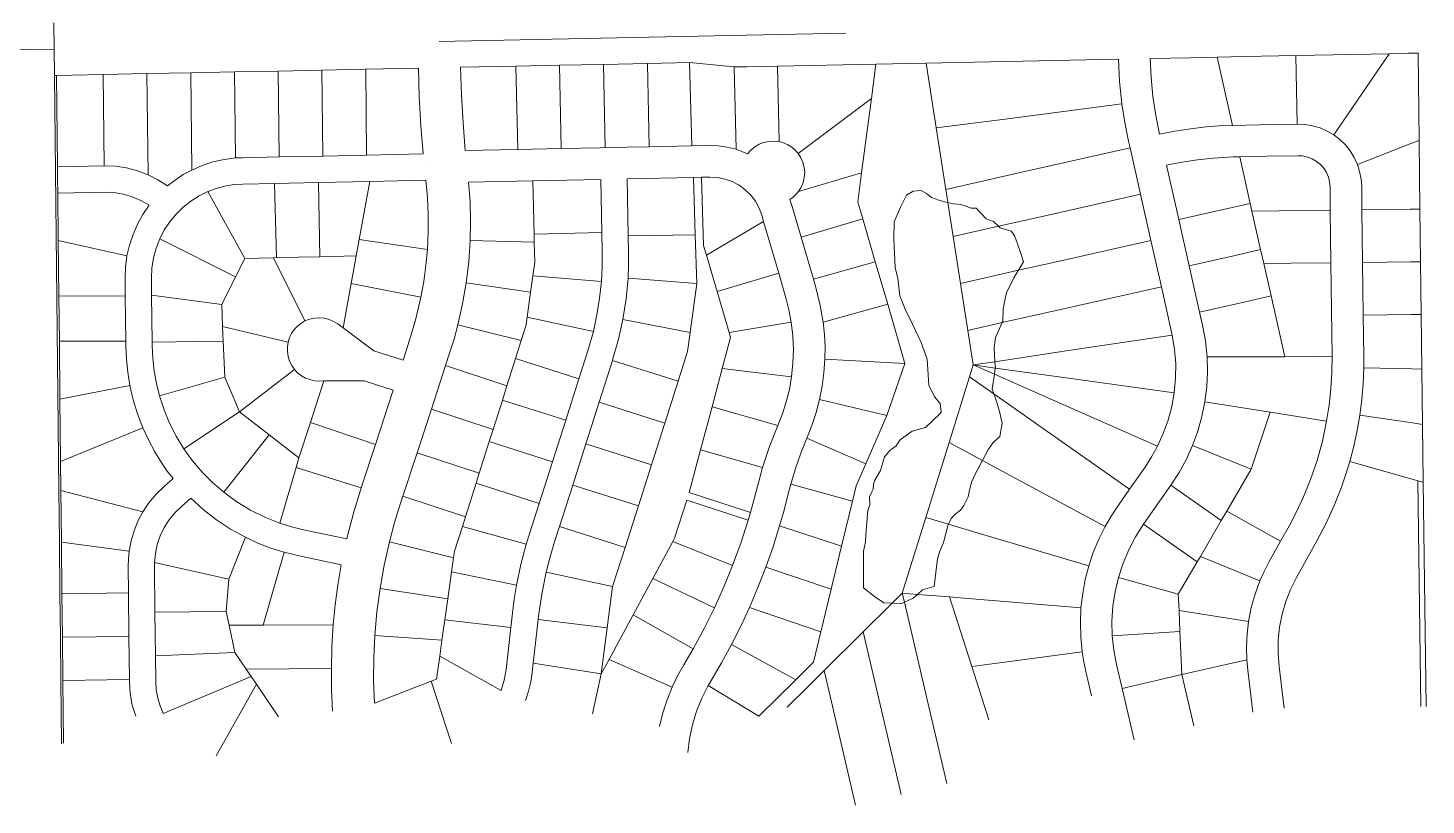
# Model space of a CAD drawing. Header units: feet. Extents: x 865220 to 2841409, y -2240498 to 948907.
# Drawn here: x 2836131 to 2838783, y 937975 to 939449 of the extents above; entities that cross this region are included whole.
import ezdxf

# ---------------------------------------------------------------- set-up
doc = ezdxf.new("R2010")
doc.units = ezdxf.units.FT
doc.header["$LTSCALE"] = 0.015
doc.header["$MEASUREMENT"] = 0
doc.layers.add('Dakota County Parcels', color=7, linetype='Continuous')

msp = doc.modelspace()

# ---------------------------------------------------------------- linework, layer by layer
at = {"layer": 'Dakota County Parcels', "lineweight": 5}
for p, q in [((2837493.7, 939435.6), (2837682.2, 939439.5)), ((2836180.6, 939408.9), (2835172.7, 939396.2)), ((2836181.1, 939358.9), (2836180.6, 939408.9)), ((2838386.6, 939393.8), (2838415.8, 939264.4)), ((2838535.6, 939396.8), (2838712.6, 939400.4)), ((2838538.3, 939266.9), (2838535.6, 939396.8)), ((2838608, 939246.2), (2838712.6, 939400.4)), ((2838769.6, 939235.7), (2838767.6, 939401.5)), ((2836522.6, 939365.9), (2836439.7, 939364.2)), ((2836605.6, 939367.5), (2836522.6, 939365.9)), ((2836522.6, 939365.9), (2836524.4, 939202.5)), ((2836688.6, 939369.2), (2836605.6, 939367.5)), ((2836605.6, 939367.5), (2836607.3, 939204.5)), ((2836771.6, 939370.9), (2836688.6, 939369.2)), ((2836688.6, 939369.2), (2836690.3, 939206.2)), ((2836871.4, 939373), (2836771.6, 939370.9)), ((2836771.6, 939370.9), (2836773.3, 939207.9)), ((2837056.4, 939376.7), (2836951.4, 939374.6)), ((2837139.3, 939378.4), (2837056.4, 939376.7)), ((2837056.4, 939376.7), (2837060.4, 939218.8)), ((2837222.9, 939380.1), (2837139.3, 939378.4)), ((2837139.3, 939378.4), (2837142.6, 939220.5)), ((2837306.1, 939381.8), (2837222.9, 939380.1)), ((2837225.6, 939222.1), (2837222.9, 939380.1)), ((2837385.8, 939383.4), (2837306.1, 939381.8)), ((2837309.2, 939223.8), (2837306.1, 939381.8)), ((2837385.8, 939383.4), (2837470.4, 939375.2)), ((2837385.8, 939383.4), (2837389.9, 939225.5)), ((2837494.2, 939375.6), (2837470.4, 939375.2)), ((2837470.4, 939375.2), (2837474, 939219)), ((2837494.2, 939375.6), (2837552.7, 939376.8)), ((2837552.7, 939376.8), (2837739.1, 939380.6)), ((2837552.7, 939376.8), (2837555.7, 939233.5)), ((2837739.1, 939380.6), (2837730.7, 939315.3)), ((2837739.1, 939380.6), (2837834.7, 939382.5)), ((2837834.7, 939382.5), (2837853.9, 939259.4)), ((2836181.1, 939358.9), (2836185.1, 939359)), ((2836189.4, 938573.1), (2836181.1, 939358.9)), ((2836273.7, 939360.8), (2836185.1, 939359)), ((2836185.1, 939359), (2836186.9, 939186)), ((2836356.7, 939362.5), (2836273.7, 939360.8)), ((2836273.7, 939360.8), (2836275.5, 939187.8)), ((2836439.7, 939364.2), (2836356.7, 939362.5)), ((2836356.7, 939362.5), (2836358.7, 939170.8)), ((2836439.7, 939364.2), (2836441.6, 939179.7)), ((2837730.7, 939315.3), (2837592.1, 939210.8)), ((2837730.7, 939315.3), (2837712.3, 939174.2)), ((2837853.9, 939259.4), (2837872, 939142.8)), ((2838218.6, 939234.2), (2838221.4, 939221.7)), ((2838771.2, 939105.7), (2838769.6, 939235.7)), ((2836607.3, 939204.5), (2836690.3, 939206.2)), ((2836690.3, 939206.2), (2836773.3, 939207.9)), ((2836773.3, 939207.9), (2836880.7, 939210.1)), ((2836880.7, 939210.1), (2836880.7, 939210.1)), ((2837060.4, 939218.8), (2836960.5, 939216.7)), ((2837142.6, 939220.5), (2837060.4, 939218.8)), ((2837216.1, 939222), (2837142.6, 939220.5)), ((2837225.6, 939222.1), (2837216.1, 939222)), ((2837309.2, 939223.8), (2837225.6, 939222.1)), ((2837389.9, 939225.5), (2837309.2, 939223.8)), ((2837423, 939226.2), (2837389.9, 939225.5)), ((2838221.4, 939221.7), (2838241.2, 939133.9)), ((2836274.9, 939187.8), (2836186.9, 939186)), ((2836186.9, 939186), (2836187.2, 939161)), ((2836275.5, 939187.8), (2836274.9, 939187.8)), ((2836524.4, 939202.5), (2836537.5, 939203.1)), ((2836537.5, 939203.1), (2836607.3, 939204.5)), ((2836883.3, 939185.2), (2836883.3, 939185.2)), ((2838290.3, 939188.9), (2838313.6, 939085.8)), ((2838417, 939204.4), (2838429.3, 939204.6)), ((2838429.3, 939204.6), (2838449.2, 939116.4)), ((2836187.2, 939161), (2836187.5, 939136)), ((2836538.5, 939153.1), (2836598.7, 939154.4)), ((2836598.7, 939154.4), (2836681.8, 939156.1)), ((2836598.7, 939154.4), (2836602.6, 939013.5)), ((2836602.6, 939013.5), (2836598.7, 939154.4)), ((2836681.8, 939156.1), (2836779.1, 939158)), ((2836684.3, 939015.2), (2836681.8, 939156.1)), ((2836681.8, 939156.1), (2836684.3, 939015.2)), ((2836759.2, 939047.9), (2836779.1, 939158)), ((2836779.1, 939158), (2836885.9, 939160.2)), ((2836885.9, 939160.2), (2836885.9, 939160.2)), ((2836966.7, 939156.9), (2837088.7, 939159.4)), ((2837088.7, 939159.4), (2837217.3, 939162)), ((2837091, 939057.7), (2837088.7, 939159.4)), ((2837219.4, 939061), (2837217.3, 939162)), ((2837393.3, 939165.6), (2837267.3, 939163)), ((2837269.5, 939054.6), (2837267.3, 939163)), ((2837408.2, 939165.9), (2837393.3, 939165.6)), ((2837396.8, 939057), (2837393.3, 939165.6)), ((2837424.2, 939166.2), (2837408.2, 939165.9)), ((2837408.2, 939165.9), (2837412.5, 939036.7)), ((2837712.3, 939174.2), (2837592.6, 939139.2)), ((2837712.3, 939174.2), (2837705.1, 939118.7)), ((2836275.9, 939137.8), (2836187.5, 939136)), ((2836187.5, 939136), (2836188.4, 939046)), ((2836542.5, 939012.1), (2836472.1, 939138.7)), ((2837797.3, 939131.8), (2837786, 939109)), ((2837810, 939139.3), (2837797.3, 939131.8)), ((2837825.1, 939140.6), (2837810, 939139.3)), ((2837835.4, 939134.9), (2837825.1, 939140.6)), ((2837844.9, 939127.3), (2837835.4, 939134.9)), ((2837858.9, 939122.8), (2837844.9, 939127.3)), ((2838241.2, 939133.9), (2838261, 939046.1)), ((2838601.2, 939103.6), (2838600.7, 939147.6)), ((2838661.2, 939104.4), (2838660.7, 939148.4)), ((2837580.4, 939110.6), (2837576, 939123.8)), ((2837597.3, 939052.6), (2837580.4, 939110.6)), ((2837705.1, 939118.7), (2837714.4, 939086.9)), ((2837786, 939109), (2837773.8, 939081.1)), ((2837874.2, 939118.2), (2837858.9, 939122.8)), ((2837900.5, 939114), (2837886.4, 939115.4)), ((2837908.6, 939111.5), (2837900.5, 939114)), ((2837919.7, 939107.4), (2837908.6, 939111.5)), ((2837929.4, 939107.1), (2837919.7, 939107.4)), ((2837948.2, 939087.1), (2837929.4, 939107.1)), ((2838449.2, 939116.4), (2838452.5, 939101.8)), ((2838452.5, 939101.8), (2838469, 939028.6)), ((2838602.5, 939003.7), (2838601.2, 939103.6)), ((2838662.5, 939004.4), (2838661.2, 939104.4)), ((2838772.4, 939005.7), (2838771.2, 939105.7)), ((2837526.3, 939082), (2837418, 939017.9)), ((2837526.3, 939082), (2837522.8, 939093.8)), ((2837555, 938983.7), (2837526.3, 939082)), ((2837597.3, 939052.6), (2837714.4, 939086.9)), ((2837714.4, 939086.9), (2837738.2, 939005.3)), ((2837773.8, 939081.1), (2837773.1, 939048.5)), ((2837962.5, 939081.9), (2837948.2, 939087.1)), ((2838313.6, 939085.8), (2838333.4, 938998)), ((2836524.9, 938977.1), (2836381, 939049.4)), ((2836753.6, 939016.8), (2836759.2, 939047.9)), ((2836759.2, 939047.9), (2836888.6, 939029.2)), ((2837091, 939057.7), (2837219.4, 939061)), ((2837091.3, 939043), (2837091, 939057.7)), ((2837219.4, 939061), (2837220.1, 939024)), ((2837269.5, 939054.6), (2837396.8, 939057)), ((2837270.1, 939025), (2837269.5, 939054.6)), ((2837399.9, 938964.6), (2837396.8, 939057)), ((2837620.7, 938972.7), (2837597.3, 939052.6)), ((2837773.1, 939048.5), (2837775, 939008.6)), ((2837885.9, 939053.7), (2837899.7, 938964.6)), ((2837995.7, 939063.4), (2837974.9, 939070)), ((2838002.5, 939055.5), (2837995.7, 939063.4)), ((2838008.5, 939038), (2838002.5, 939055.5)), ((2836188.4, 939046), (2836189.5, 938940.1)), ((2836188.4, 939046), (2836318.8, 939016.8)), ((2837091.3, 939043), (2836969.7, 939045.9)), ((2837092.2, 939004.6), (2837091.3, 939043)), ((2837412.5, 939036.7), (2837418, 939017.9)), ((2838012.7, 939025.1), (2838008.5, 939038)), ((2838019, 939005.7), (2838012.7, 939025.1)), ((2838261, 939046.1), (2838280.8, 938958.4)), ((2838469, 939028.6), (2838475, 939002.1)), ((2836524.9, 938977.1), (2836542.5, 939012.1)), ((2836542.5, 939012.1), (2836596.8, 939013.3)), ((2836596.8, 939013.3), (2836602.6, 939013.5)), ((2836596.8, 939013.3), (2836656.4, 938893.3)), ((2836684.3, 939015.2), (2836602.6, 939013.5)), ((2836602.6, 939013.5), (2836684.3, 939015.2)), ((2836753.6, 939016.8), (2836684.3, 939015.2)), ((2836684.3, 939015.2), (2836753.6, 939016.8)), ((2836744.1, 938964.3), (2836753.6, 939016.8)), ((2837088.7, 938979.2), (2837092.2, 939004.6)), ((2837418, 939017.9), (2837438.1, 938949.1)), ((2837620.7, 938972.7), (2837738.2, 939005.3)), ((2837738.2, 939005.3), (2837761.7, 938924.9)), ((2837775, 939008.6), (2837775.9, 938994.3)), ((2837775.9, 938994.3), (2837780.8, 938974.3)), ((2838333.4, 938998), (2838353.2, 938910.2)), ((2838475, 939002.1), (2838488.8, 938940.9)), ((2838604.6, 938826.7), (2838602.5, 939003.7)), ((2838663.7, 938904.4), (2838662.5, 939004.4)), ((2838773.7, 938905.8), (2838772.4, 939005.7)), ((2836315.5, 938941.2), (2836315.2, 938973.8)), ((2836365.5, 938942.4), (2836365.2, 938974.4)), ((2836498.4, 938924.3), (2836524.9, 938977.1)), ((2837084.4, 938947.9), (2837088.7, 938979.2)), ((2837218.6, 938968.2), (2837088.7, 938979.2)), ((2837399.9, 938964.6), (2837269.1, 938974.4)), ((2837555, 938983.7), (2837438.1, 938949.1)), ((2837568.5, 938937.2), (2837555, 938983.7)), ((2837626.1, 938954), (2837620.7, 938972.7)), ((2837780.8, 938974.3), (2837784.8, 938941)), ((2837996.1, 938964.1), (2838000.2, 938974.1)), ((2838000.2, 938974.1), (2838009.4, 938988.8)), ((2836189.5, 938940.1), (2836315.5, 938941.2)), ((2836316.5, 938854.8), (2836315.5, 938941.2)), ((2836366.5, 938853.4), (2836365.5, 938942.4)), ((2836498.4, 938924.3), (2836365.5, 938942.4)), ((2836728.9, 938880), (2836744.1, 938964.3)), ((2836744.1, 938964.3), (2836876.3, 938938.2)), ((2837084.4, 938947.9), (2836962.2, 938965.6)), ((2837078.1, 938900.8), (2837084.4, 938947.9)), ((2837387, 938871.5), (2837399.9, 938964.6)), ((2837438.1, 938949.1), (2837460.9, 938871.3)), ((2837784.8, 938941), (2837794.7, 938915.8)), ((2837899.7, 938964.6), (2837913.6, 938875.4)), ((2837984, 938932.4), (2837987.1, 938947.1)), ((2837987.1, 938947.1), (2837996.1, 938964.1)), ((2838280.8, 938958.4), (2838300.3, 938872.4)), ((2838488.8, 938940.9), (2838514.9, 938825.6)), ((2836189.5, 938940.1), (2836190.5, 938854.7)), ((2836500.2, 938882.9), (2836498.4, 938924.3)), ((2837639.3, 938891.3), (2837761.7, 938924.9)), ((2837761.7, 938924.9), (2837794.4, 938812.9)), ((2837794.7, 938915.8), (2837808.5, 938887.2)), ((2837979.8, 938892.1), (2837980.5, 938916.2)), ((2837980.5, 938916.2), (2837984, 938932.4)), ((2836728.9, 938880), (2836718.5, 938887.7)), ((2837076.1, 938886.1), (2837078.1, 938900.8)), ((2837203.4, 938873.6), (2837078.1, 938900.8)), ((2837259.4, 938896), (2837387, 938871.5)), ((2837460.9, 938871.3), (2837578.8, 938890.8)), ((2838353.2, 938910.2), (2838358.8, 938885.6)), ((2838664.6, 938827.4), (2838663.7, 938904.4)), ((2838774.9, 938802.2), (2838773.7, 938905.8)), ((2836500.2, 938882.9), (2836624.5, 938853.4)), ((2836501.5, 938854.9), (2836500.2, 938882.9)), ((2836787.2, 938836.9), (2836728.9, 938880)), ((2837066.5, 938856.1), (2836946.5, 938886.2)), ((2837066.5, 938856.1), (2837076.1, 938886.1)), ((2837193, 938836.9), (2837203.4, 938873.6)), ((2837382, 938835.3), (2837387, 938871.5)), ((2837463.7, 938861.7), (2837447.9, 938802.9)), ((2837460.9, 938871.3), (2837463.7, 938861.7)), ((2837808.5, 938887.2), (2837824.9, 938852.5)), ((2837913.6, 938875.4), (2837923.8, 938809.9)), ((2837963.5, 938842.5), (2837966, 938862.2)), ((2838301.5, 938866.7), (2838300.3, 938872.4)), ((2836190.5, 938854.7), (2836316.5, 938854.8)), ((2836190.5, 938854.7), (2836191.6, 938745.1)), ((2836316.5, 938846.2), (2836316.5, 938854.8)), ((2836501.5, 938854.9), (2836366.5, 938853.4)), ((2836366.5, 938846.7), (2836366.5, 938853.4)), ((2836504.5, 938787), (2836501.5, 938854.9)), ((2836842.4, 938818.9), (2836787.2, 938836.9)), ((2836842.4, 938818.9), (2836854.8, 938856.9)), ((2837055.8, 938822.2), (2837066.5, 938856.1)), ((2837176, 938783.8), (2837193, 938836.9)), ((2837364, 938779), (2837382, 938835.3)), ((2837824.9, 938852.5), (2837836.7, 938821.1)), ((2836896.1, 938726), (2836923.2, 938808.6)), ((2836923.2, 938808.6), (2836930.8, 938832)), ((2836923.2, 938808.6), (2837039.5, 938770.5)), ((2837039.5, 938770.5), (2837055.8, 938822.2)), ((2837176, 938783.8), (2837055.8, 938822.2)), ((2837214.3, 938739.2), (2837239.5, 938818.3)), ((2837239.5, 938818.3), (2837240.6, 938821.7)), ((2837239.5, 938818.3), (2837364, 938779)), ((2837794.4, 938812.9), (2837642.5, 938820.7)), ((2837760, 938713.9), (2837794.4, 938812.9)), ((2837836.7, 938821.1), (2837839.8, 938771.5)), ((2837916.8, 938787.2), (2837923.8, 938809.9)), ((2838664.5, 938804.4), (2838664.6, 938827.4)), ((2836504.5, 938787), (2836380.5, 938751.1)), ((2836532.2, 938720.7), (2836504.5, 938787)), ((2836532.2, 938720.7), (2836636.4, 938801.4)), ((2837150.9, 938705.1), (2837176, 938783.8)), ((2837428.5, 938730.5), (2837447.9, 938802.9)), ((2837447.9, 938802.9), (2837579.4, 938787.3)), ((2837878.2, 938663), (2837916.8, 938787.2)), ((2838776.2, 938697), (2838774.9, 938802.2)), ((2836191.6, 938745.1), (2836324.3, 938771)), ((2836666.7, 938700.9), (2836692.2, 938779.5)), ((2836692.2, 938779.5), (2836683.2, 938779.4)), ((2836768.6, 938779.9), (2836692.2, 938779.5)), ((2836823.7, 938761.9), (2836768.6, 938779.9)), ((2836790, 938659.2), (2836823.7, 938761.9)), ((2837030.8, 938743.2), (2837039.5, 938770.5)), ((2837338.7, 938699.6), (2837364, 938779)), ((2837839.8, 938771.5), (2837850.6, 938749.5)), ((2836191.6, 938745.1), (2836192.9, 938626.7)), ((2837013.2, 938687.6), (2837030.8, 938743.2)), ((2837150.9, 938705.1), (2837030.8, 938743.2)), ((2837189.1, 938660.1), (2837214.3, 938739.2)), ((2837214.3, 938739.2), (2837338.7, 938699.6)), ((2837406.6, 938648.9), (2837428.5, 938730.5)), ((2837553.3, 938694.8), (2837428.5, 938730.5)), ((2837760, 938713.9), (2837632.5, 938744.6)), ((2837850.6, 938749.5), (2837861.1, 938736.5)), ((2837861.1, 938736.5), (2837863.1, 938720.7)), ((2837973.8, 938721.9), (2837966.5, 938744.8)), ((2838363.2, 938739.8), (2838487.4, 938720.2)), ((2836532.2, 938720.7), (2836426.7, 938651)), ((2836588.4, 938677.2), (2836532.2, 938720.7)), ((2836869, 938643.3), (2836896.1, 938726)), ((2836896.1, 938726), (2837013.2, 938687.6)), ((2837125.8, 938626.2), (2837150.9, 938705.1)), ((2837720.1, 938622.2), (2837760, 938713.9)), ((2837860.9, 938717.5), (2837833.1, 938691.2)), ((2837863.1, 938720.7), (2837860.9, 938717.5)), ((2837978.9, 938699.2), (2837973.8, 938721.9)), ((2838451.1, 938612), (2838487.4, 938720.2)), ((2836192.9, 938626.7), (2836348.8, 938690.9)), ((2836588.4, 938677.2), (2836502.3, 938568.3)), ((2836644.8, 938633.5), (2836588.4, 938677.2)), ((2836644.8, 938633.5), (2836666.7, 938700.9)), ((2836666.7, 938700.9), (2836790, 938659.2)), ((2837005.9, 938664.4), (2837013.2, 938687.6)), ((2837313.5, 938620.5), (2837338.7, 938699.6)), ((2837808, 938684.3), (2837785.2, 938668.1)), ((2837833.1, 938691.2), (2837808, 938684.3)), ((2837974.3, 938674.4), (2837978.9, 938699.2)), ((2838777.6, 938587.4), (2838776.2, 938697)), ((2836763, 938576.7), (2836790, 938659.2)), ((2836987, 938604.6), (2837005.9, 938664.4)), ((2837125.8, 938626.2), (2837005.9, 938664.4)), ((2837164.2, 938582.1), (2837189.1, 938660.1)), ((2837189.1, 938660.1), (2837313.5, 938620.5)), ((2837406.6, 938648.9), (2837384.8, 938568)), ((2837406.6, 938648.9), (2837524.3, 938615.3)), ((2837608.3, 938670.8), (2837720.1, 938622.2)), ((2837777.5, 938656.6), (2837765.6, 938647.6)), ((2837785.2, 938668.1), (2837777.5, 938656.6)), ((2837833.9, 938520.4), (2837878.2, 938663)), ((2837942.5, 938631.3), (2837953.1, 938650.1)), ((2837953.1, 938650.1), (2837961.7, 938662.6)), ((2837961.7, 938662.6), (2837974.3, 938674.4)), ((2838340, 938657.2), (2838451.1, 938612)), ((2836193.4, 938572), (2836192.9, 938626.7)), ((2836639.5, 938615.3), (2836644.8, 938633.5)), ((2836841.9, 938560.7), (2836869, 938643.3)), ((2836869, 938643.3), (2836987, 938604.6)), ((2837100.6, 938547.2), (2837125.8, 938626.2)), ((2837755.9, 938635.5), (2837747.9, 938609.4)), ((2837765.6, 938647.6), (2837755.9, 938635.5)), ((2836608.5, 938509.6), (2836639.5, 938615.3)), ((2836639.5, 938615.3), (2836763, 938576.7)), ((2836980.9, 938585.4), (2836987, 938604.6)), ((2837288.7, 938542.6), (2837313.5, 938620.5)), ((2837514.6, 938579.3), (2837524.3, 938615.3)), ((2837702.1, 938580.7), (2837720.1, 938622.2)), ((2837747.9, 938609.4), (2837737.4, 938591.6)), ((2837920.8, 938587.7), (2837928.2, 938604)), ((2838220.5, 938574.4), (2838249.8, 938616.3)), ((2838404.7, 938532.4), (2838451.1, 938612)), ((2836190.5, 938474.3), (2836189.4, 938573.1)), ((2836348.8, 938531), (2836193.4, 938572)), ((2836193.4, 938572), (2836194.5, 938473.8)), ((2836406.2, 938594.2), (2836389, 938579.2)), ((2836761.5, 938572.3), (2836763, 938576.7)), ((2836960.7, 938521.7), (2836980.9, 938585.4)), ((2837100.6, 938547.2), (2836980.9, 938585.4)), ((2837139, 938503.2), (2837164.2, 938582.1)), ((2837164.2, 938582.1), (2837288.7, 938542.6)), ((2837501.5, 938530), (2837514.6, 938579.3)), ((2837572.9, 938565.2), (2837577.7, 938583.8)), ((2837577.7, 938583.8), (2837695, 938551.5)), ((2837695, 938551.5), (2837702.1, 938580.7)), ((2837733.9, 938574.2), (2837730.1, 938566.8)), ((2837734.8, 938583.8), (2837733.9, 938574.2)), ((2837737.4, 938591.6), (2837734.8, 938583.8)), ((2837916, 938569), (2837920.8, 938587.7)), ((2838197.9, 938542.1), (2838220.5, 938574.4)), ((2838247, 938507.7), (2838299, 938581.9)), ((2838299, 938581.9), (2838394.5, 938515)), ((2838772.8, 938161.8), (2838767.5, 938590.3)), ((2838777.6, 938587.4), (2838767.5, 938590.3)), ((2838782.8, 938161.9), (2838777.6, 938587.4)), ((2836421.9, 938541.5), (2836439.7, 938557.1)), ((2836837.5, 938547.4), (2836841.9, 938560.7)), ((2836841.9, 938560.7), (2836960.7, 938521.7)), ((2837082.2, 938489.6), (2837100.6, 938547.2)), ((2837357.3, 938481.2), (2837380.7, 938553.6)), ((2837380.7, 938553.6), (2837497.2, 938515.6)), ((2837384.8, 938568), (2837501.5, 938530)), ((2837674.3, 938465.9), (2837695, 938551.5)), ((2837727.6, 938545.4), (2837724.1, 938533.7)), ((2837730.1, 938566.8), (2837727.2, 938559.9)), ((2837727.2, 938559.9), (2837727.6, 938545.4)), ((2837900, 938534.7), (2837906.3, 938543.4)), ((2837906.3, 938543.4), (2837914, 938559.5)), ((2837914, 938559.5), (2837916, 938569)), ((2836955, 938503.6), (2836960.7, 938521.7)), ((2837263.5, 938463.7), (2837288.7, 938542.6)), ((2837497.2, 938515.6), (2837501.5, 938530)), ((2837724.1, 938533.7), (2837720.9, 938496.2)), ((2837789.3, 938377.1), (2837833.9, 938520.4)), ((2837881.9, 938518.6), (2837888.8, 938526.4)), ((2837888.8, 938526.4), (2837900, 938534.7)), ((2838394.5, 938515), (2838404.7, 938532.4)), ((2838404.7, 938532.4), (2838506.8, 938475.6)), ((2836735.6, 938479.8), (2836653.3, 938497.1)), ((2836735.6, 938479.8), (2836738.9, 938493.6)), ((2836940.1, 938456.6), (2836955, 938503.6)), ((2837076.2, 938469.8), (2836955, 938503.6)), ((2837129.9, 938474.5), (2837139, 938503.2)), ((2837139, 938503.2), (2837263.5, 938463.7)), ((2837556.5, 938504.5), (2837674.3, 938465.9)), ((2837720.9, 938496.2), (2837719.7, 938474.5)), ((2837871.3, 938487.5), (2837876.5, 938507)), ((2838247, 938507.7), (2838348.7, 938436.5)), ((2838354.7, 938446.8), (2838394.5, 938515)), ((2838506.8, 938475.6), (2838523.5, 938505.6)), ((2836191.5, 938375.8), (2836190.5, 938474.3)), ((2836322.8, 938456.7), (2836194.5, 938473.8)), ((2836194.5, 938473.8), (2836195.5, 938375.9)), ((2836511.8, 938403.6), (2836543.3, 938483.1)), ((2836938.3, 938444.2), (2836816.5, 938474.3)), ((2837076.2, 938469.8), (2837082.2, 938489.6)), ((2837240, 938389.9), (2837263.5, 938463.7)), ((2837316.2, 938405.1), (2837353.9, 938475)), ((2837353.9, 938475), (2837357.3, 938481.2)), ((2837353.9, 938475), (2837467.5, 938429.2)), ((2837654.6, 938384.3), (2837674.3, 938465.9)), ((2837719.7, 938474.5), (2837716, 938456.5)), ((2837860.3, 938456.9), (2837867.6, 938472.9)), ((2837867.6, 938472.9), (2837871.3, 938487.5)), ((2838484.6, 938435.7), (2838506.8, 938475.6)), ((2836616.8, 938454.6), (2836577.3, 938316.3)), ((2836616.8, 938454.6), (2836643, 938448.2)), ((2836643, 938448.2), (2836725.3, 938430.9)), ((2836934.6, 938417.6), (2836938.3, 938444.2)), ((2836938.3, 938444.2), (2836940.1, 938456.6)), ((2837716, 938456.5), (2837715.8, 938387.1)), ((2837853, 938416.3), (2837855.9, 938442.1)), ((2837855.9, 938442.1), (2837860.3, 938456.9)), ((2838348.7, 938436.5), (2838354.7, 938446.8)), ((2838354.7, 938446.8), (2838467.6, 938400.3)), ((2836321, 938427.6), (2836321.5, 938377.3)), ((2836371, 938428.1), (2836371.1, 938435.1)), ((2836371, 938428.1), (2836371.9, 938340.9)), ((2836511.8, 938403.6), (2836371.1, 938435.1)), ((2836927.3, 938366), (2836934.6, 938417.6)), ((2837057.8, 938391.9), (2836934.6, 938417.6)), ((2837240, 938389.9), (2837114.1, 938417)), ((2837530.5, 938426.2), (2837654.6, 938384.3)), ((2837849.9, 938389.9), (2837853, 938416.3)), ((2838312.9, 938375.1), (2838348.7, 938436.5)), ((2836507, 938342.2), (2836511.8, 938403.6)), ((2836927.3, 938366), (2836798.8, 938386.1)), ((2837229.7, 938311.2), (2837240, 938389.9)), ((2837278.8, 938335.9), (2837316.2, 938405.1)), ((2837316.2, 938405.1), (2837433, 938349)), ((2837635.1, 938303.9), (2837654.6, 938384.3)), ((2837715.8, 938387.1), (2837736.4, 938370.5)), ((2837827.7, 938383.5), (2837849.9, 938389.9)), ((2838199.3, 938407), (2838312.9, 938375.1)), ((2836192.4, 938293.6), (2836191.5, 938375.8)), ((2836321.5, 938377.3), (2836195.5, 938375.9)), ((2836195.5, 938375.9), (2836196.4, 938293.6)), ((2836321.5, 938377.3), (2836322.4, 938294.9)), ((2836921.7, 938326.3), (2836927.3, 938366)), ((2837736.4, 938370.5), (2837754.2, 938358.9)), ((2837879, 938369.7), (2837921.2, 938237.6)), ((2838312.9, 938375.1), (2838314.3, 938343.9)), ((2836507, 938342.2), (2836371.9, 938340.9)), ((2836371.9, 938340.9), (2836372.8, 938257.9)), ((2836512.5, 938316.1), (2836507, 938342.2)), ((2837046.9, 938312.1), (2837050, 938338.9)), ((2837098.9, 938326.7), (2837099.6, 938333.3)), ((2837233.2, 938251.3), (2837278.8, 938335.9)), ((2837278.8, 938335.9), (2837392.6, 938271.4)), ((2837499.4, 938349.7), (2837635.1, 938303.9)), ((2838314.3, 938343.9), (2838446.1, 938323.4)), ((2838314.3, 938343.9), (2838316, 938304.4)), ((2836512.5, 938316.1), (2836577.3, 938316.3)), ((2836523.4, 938264.3), (2836512.5, 938316.1)), ((2836577.3, 938316.3), (2836710, 938316.7)), ((2836916.2, 938288.1), (2836921.7, 938326.3)), ((2837046.9, 938312.1), (2836921.7, 938326.3)), ((2837037.9, 938232.4), (2837046.9, 938312.1)), ((2837089.5, 938244), (2837098.9, 938326.7)), ((2837229.7, 938311.2), (2837098.9, 938326.7)), ((2837218.2, 938223.7), (2837229.7, 938311.2)), ((2838187.7, 938296.2), (2838316, 938304.4)), ((2838316, 938304.4), (2838319.5, 938222.5)), ((2836193.3, 938211.6), (2836192.4, 938293.6)), ((2836322.4, 938294.9), (2836196.4, 938293.6)), ((2836196.4, 938293.6), (2836197.3, 938211.6)), ((2836322.4, 938294.9), (2836323.3, 938212.9)), ((2836916.2, 938288.1), (2836788.8, 938296.7)), ((2836911.9, 938257.4), (2836916.2, 938288.1)), ((2837465.5, 938279.7), (2837587.3, 938212.5)), ((2837621.1, 938245.9), (2837635.1, 938303.9)), ((2837640.9, 938230.1), (2837715.1, 938303.6)), ((2836523.4, 938264.3), (2836372.8, 938257.9)), ((2836372.8, 938257.9), (2836373.3, 938209.2)), ((2836545, 938232.6), (2836523.4, 938264.3)), ((2836905.8, 938214.1), (2836911.9, 938257.4)), ((2837028.4, 938192.2), (2836911.9, 938257.4)), ((2837218.2, 938223.7), (2837233.2, 938251.3)), ((2837233.2, 938251.3), (2837352.8, 938198.9)), ((2837374.9, 938241.2), (2837392.6, 938271.4)), ((2836545, 938232.6), (2836706.4, 938234.3)), ((2836554.2, 938219.2), (2836545, 938232.6)), ((2837087.6, 938226.7), (2837089.5, 938244)), ((2837218.2, 938223.7), (2837089.5, 938244)), ((2837587.3, 938212.5), (2837621.1, 938245.9)), ((2837921.2, 938237.6), (2837953.4, 938136.9)), ((2838137.3, 938228.2), (2838148, 938182.4)), ((2838195.7, 938241.8), (2838206.4, 938196.1)), ((2838319.5, 938222.5), (2838442.7, 938250.6)), ((2838442.7, 938250.6), (2838444.6, 938230.8)), ((2838444.6, 938230.8), (2838454.2, 938151.3)), ((2838504.1, 938238.1), (2838513.8, 938158.6)), ((2836194.5, 938091), (2836193.3, 938211.6)), ((2836323.3, 938212.9), (2836197.3, 938211.6)), ((2836197.3, 938211.6), (2836198.5, 938092.5)), ((2836323.3, 938212.9), (2836323.3, 938208.7)), ((2836554.2, 938219.2), (2836387.6, 938148.6)), ((2836564.3, 938204.5), (2836488, 938068.5)), ((2836564.3, 938204.5), (2836554.2, 938219.2)), ((2836606.4, 938142.6), (2836564.3, 938204.5)), ((2836895.6, 938210.2), (2836788.1, 938168.5)), ((2836895.6, 938210.2), (2836905.8, 938214.1)), ((2836895.6, 938210.2), (2836934.4, 938092)), ((2837202, 938148.2), (2837218.2, 938223.7)), ((2837421.3, 938201.7), (2837426.1, 938210)), ((2837421.3, 938201.7), (2837517.3, 938143.4)), ((2837517.3, 938143.4), (2837587.3, 938212.5)), ((2838206.4, 938196.1), (2838319.5, 938222.5)), ((2838319.5, 938222.5), (2838342.2, 938125.1)), ((2838206.4, 938196.1), (2838229.2, 938098.7))]:
    msp.add_line(p, q, dxfattribs=at)
for points in [[(2836180.6, 939408.9), (2836180.6, 939408.9), (2836180, 939458.9)], [(2836910.8, 939423.8), (2837493.5, 939435.6), (2837493.7, 939435.6)], [(2838259.6, 939391.2), (2838336.1, 939392.7), (2838386.6, 939393.8)], [(2838386.6, 939393.8), (2838438.4, 939394.8), (2838535.6, 939396.8)], [(2838712.6, 939400.4), (2838748.9, 939401.2), (2838767.6, 939401.5)], [(2836880.7, 939210.1), (2836876.4, 939264.3), (2836873.2, 939318.6), (2836871.4, 939373)], [(2836951.4, 939374.6), (2836953.2, 939321.9), (2836956.2, 939269.3), (2836960.5, 939216.7)], [(2837834.7, 939382.5), (2837956.7, 939385), (2838199.6, 939390)], [(2838199.6, 939390), (2838201.6, 939347.5), (2838205.9, 939305.2)], [(2838259.6, 939391.2), (2838261.2, 939355), (2838264.7, 939318.9), (2838270, 939283), (2838277.1, 939247.5)], [(2837853.9, 939259.4), (2837984.4, 939276.4), (2838205.9, 939305.2)], [(2838205.9, 939305.2), (2838211.5, 939269.6), (2838218.6, 939234.2)], [(2838415.8, 939264.4), (2838390.7, 939263.4), (2838365.7, 939261.5), (2838336, 939258.1), (2838306.4, 939253.4), (2838277.1, 939247.5)], [(2838415.8, 939264.4), (2838467.6, 939265.4), (2838538.3, 939266.9)], [(2838608, 939246.2), (2838595.3, 939253.7), (2838581.8, 939259.6), (2838567.6, 939263.8), (2838553, 939266.2), (2838538.3, 939266.9)], [(2837555.7, 939233.5), (2837546.1, 939234.6), (2837536.4, 939234.1), (2837527, 939232.1), (2837518, 939228.6), (2837509.7, 939223.7), (2837502.3, 939217.6), (2837495.9, 939210.3)], [(2837592.1, 939210.8), (2837586.3, 939217.4), (2837579.6, 939223.1), (2837572.2, 939227.7), (2837564.1, 939231.2), (2837555.7, 939233.5)], [(2838652.6, 939190.3), (2838646.5, 939203.5), (2838638.9, 939215.8), (2838629.9, 939227.2), (2838619.5, 939237.4), (2838608, 939246.2)], [(2838652.6, 939190.3), (2838751, 939228.5), (2838769.6, 939235.7)], [(2837474, 939219), (2837457.3, 939223.2), (2837440.2, 939225.6), (2837423, 939226.2)], [(2837495.9, 939210.3), (2837485.1, 939215), (2837474, 939219)], [(2837592.6, 939139.2), (2837597.6, 939147.3), (2837601.3, 939156.2), (2837603.5, 939165.5), (2837604.2, 939175.1), (2837603.3, 939184.6), (2837601, 939193.9), (2837597.2, 939202.7), (2837592.1, 939210.8)], [(2837872, 939142.8), (2838010.5, 939174.1), (2838221.4, 939221.7)], [(2838429.3, 939204.6), (2838481, 939205.7), (2838539.5, 939206.9)], [(2838600.7, 939147.6), (2838599.8, 939157.1), (2838597.5, 939166.2), (2838593.7, 939174.9), (2838588.7, 939182.9), (2838582.4, 939190), (2838575.1, 939196), (2838567, 939200.8), (2838558.2, 939204.3), (2838548.9, 939206.3), (2838539.5, 939206.9)], [(2836358.7, 939170.8), (2836338.7, 939178.4), (2836318.1, 939183.8), (2836296.9, 939187), (2836275.5, 939187.8)], [(2836395.4, 939149.4), (2836410, 939160.7), (2836425.4, 939170.9), (2836441.6, 939179.7)], [(2836441.6, 939179.7), (2836461.4, 939188.3), (2836481.9, 939195), (2836503, 939199.8), (2836524.4, 939202.5)], [(2838417, 939204.4), (2838379, 939202.4), (2838349.3, 939199.3), (2838319.7, 939194.8), (2838290.3, 939188.9)], [(2838660.7, 939148.4), (2838659.7, 939162.6), (2838656.9, 939176.7), (2838652.6, 939190.3)], [(2836395.4, 939149.4), (2836377.6, 939161.1), (2836358.7, 939170.8)], [(2836472.1, 939138.7), (2836488.1, 939144.7), (2836504.6, 939149.2), (2836521.5, 939152), (2836538.5, 939153.1)], [(2836888.6, 939029.2), (2836890.2, 939062), (2836890.3, 939094.8), (2836888.8, 939127.6), (2836885.9, 939160.2)], [(2836969.7, 939045.9), (2836970.4, 939082.9), (2836969.4, 939120), (2836966.7, 939156.9)], [(2837522.8, 939093.8), (2837517.7, 939107.5), (2837510.7, 939120.3), (2837501.9, 939131.9), (2837491.5, 939142.2), (2837479.8, 939150.8), (2837466.9, 939157.7), (2837453.1, 939162.6), (2837438.8, 939165.4), (2837424.2, 939166.2)], [(2836360.8, 939112.7), (2836345.3, 939121.8), (2836328.8, 939129), (2836311.6, 939134.1), (2836293.8, 939137), (2836275.9, 939137.8)], [(2836381, 939049.4), (2836389.6, 939066), (2836399.9, 939081.5), (2836411.8, 939095.9), (2836425.1, 939108.9), (2836439.7, 939120.5), (2836455.4, 939130.5), (2836472.1, 939138.7)], [(2837576, 939123.8), (2837582.1, 939128.2), (2837587.7, 939133.4), (2837592.6, 939139.2)], [(2837872, 939142.8), (2837875.9, 939117.8), (2837885.9, 939053.7)], [(2837885.9, 939053.7), (2837971.7, 939073.1), (2838046.3, 939089.9), (2838241.2, 939133.9)], [(2836318.8, 939016.8), (2836323.6, 939037.4), (2836330.2, 939057.4), (2836338.7, 939076.8), (2836348.9, 939095.2), (2836360.8, 939112.7)], [(2837886.4, 939115.4), (2837875.9, 939117.8), (2837874.2, 939118.2)], [(2838313.6, 939085.8), (2838400.9, 939105.5), (2838449.2, 939116.4)], [(2838452.5, 939101.8), (2838504.3, 939102.4), (2838601.2, 939103.6)], [(2838661.2, 939104.4), (2838752.4, 939105.5), (2838771.2, 939105.7)], [(2837974.9, 939070), (2837971.7, 939073.1), (2837962.5, 939081.9)], [(2836365.2, 938974.4), (2836366, 938993.7), (2836369, 939012.8), (2836374, 939031.4), (2836381, 939049.4)], [(2836876.3, 938938.2), (2836881.7, 938968.4), (2836885.8, 938998.7), (2836888.6, 939029.2)], [(2836962.2, 938965.6), (2836967, 939005.7), (2836969.7, 939045.9)], [(2837218.6, 938968.2), (2837220, 938996.1), (2837220.1, 939024)], [(2837269.1, 938974.4), (2837270.1, 938999.7), (2837270.1, 939025)], [(2837899.7, 938964.6), (2838009.7, 938989.4), (2838082.1, 939005.8), (2838261, 939046.1)], [(2838333.4, 938998), (2838420.7, 939017.7), (2838469, 939028.6)], [(2836315.2, 938973.8), (2836316, 938995.4), (2836318.8, 939016.8)], [(2836602.6, 939013.5), (2836596.8, 939013.3), (2836542.5, 939012.1)], [(2838009.4, 938988.8), (2838009.7, 938989.4), (2838019, 939005.7)], [(2838475, 939002.1), (2838526.7, 939002.7), (2838602.5, 939003.7)], [(2838662.5, 939004.4), (2838753.6, 939005.5), (2838772.4, 939005.7)], [(2837203.4, 938873.6), (2837210.2, 938904.9), (2837215.2, 938936.4), (2837218.6, 938968.2)], [(2837259.4, 938896), (2837265.5, 938935.1), (2837269.1, 938974.4)], [(2836946.5, 938886.2), (2836955.4, 938925.7), (2836962.2, 938965.6)], [(2837639.3, 938891.3), (2837633.9, 938922.9), (2837626.1, 938954)], [(2837913.6, 938875.4), (2837978.9, 938890.2), (2838100.9, 938917.7), (2838280.8, 938958.4)], [(2838353.2, 938910.2), (2838440.5, 938929.9), (2838488.8, 938940.9)], [(2836854.8, 938856.9), (2836866.8, 938897.3), (2836876.3, 938938.2)], [(2837578.8, 938890.8), (2837574.4, 938914.2), (2837568.5, 938937.2)], [(2836656.4, 938893.3), (2836648.8, 938888.8), (2836642, 938883.3), (2836636, 938876.9), (2836631, 938869.7), (2836627.2, 938861.8), (2836624.5, 938853.4)], [(2836718.5, 938887.7), (2836710.6, 938892.6), (2836702, 938896.3), (2836692.9, 938898.6), (2836683.6, 938899.4), (2836674.2, 938898.8), (2836665.1, 938896.7), (2836656.4, 938893.3)], [(2837240.6, 938821.7), (2837251.1, 938858.6), (2837259.4, 938896)], [(2837579.4, 938787.3), (2837582, 938813.1), (2837582.8, 938839.1), (2837581.8, 938865), (2837578.8, 938890.8)], [(2837642.5, 938820.7), (2837642.8, 938844.3), (2837641.7, 938867.8), (2837639.3, 938891.3)], [(2837966, 938862.2), (2837978.9, 938890.2), (2837979.8, 938892.1)], [(2838663.7, 938904.4), (2838754.8, 938905.5), (2838773.7, 938905.8)], [(2836930.8, 938832), (2836939.2, 938858.9), (2836946.5, 938886.2)], [(2837923.8, 938809.9), (2837965.1, 938816.1), (2838100.4, 938836.4), (2838301.5, 938866.7)], [(2838305.2, 938757.3), (2838307.7, 938784.6), (2838308, 938812.1), (2838305.9, 938839.5), (2838301.5, 938866.7)], [(2838367.4, 938825.5), (2838364.3, 938855.7), (2838358.8, 938885.6)], [(2836324.3, 938771), (2836320.2, 938795.9), (2836317.6, 938821), (2836316.5, 938846.2)], [(2836366.5, 938846.7), (2836367.6, 938822.5), (2836370.3, 938798.4), (2836374.6, 938774.6), (2836380.5, 938751.1)], [(2836624.5, 938853.4), (2836623.1, 938844.3), (2836623, 938835.1), (2836624.4, 938826), (2836627.1, 938817.2), (2836631.2, 938809), (2836636.4, 938801.4)], [(2837965.9, 938804.2), (2837965.1, 938816.1), (2837963.5, 938842.5)], [(2837632.5, 938744.6), (2837637.4, 938769.8), (2837640.7, 938795.1), (2837642.5, 938820.7)], [(2837923.8, 938809.9), (2837965.8, 938804.1), (2838100.1, 938785.5), (2838305.2, 938757.3)], [(2837923.8, 938809.9), (2837964, 938792.1), (2838075.7, 938742.9), (2838273.4, 938655.6)], [(2838363.2, 938739.8), (2838366.7, 938768.3), (2838368.1, 938796.9), (2838367.4, 938825.5)], [(2838367.4, 938825.5), (2838464, 938825.6), (2838514.9, 938825.6)], [(2838514.9, 938825.6), (2838566.5, 938826.2), (2838604.6, 938826.7)], [(2838594.3, 938703.3), (2838599.1, 938733.9), (2838602.4, 938764.8), (2838604.3, 938795.7), (2838604.6, 938826.7)], [(2836636.4, 938801.4), (2836642.5, 938795), (2836649.6, 938789.5), (2836657.3, 938785.1), (2836665.6, 938782), (2836674.3, 938780), (2836683.2, 938779.4)], [(2837553.3, 938694.8), (2837562.1, 938717.2), (2837569.4, 938740.1), (2837575.2, 938763.6), (2837579.4, 938787.3)], [(2837916.8, 938787.2), (2837963, 938754.8), (2838048.3, 938695.1), (2838220.5, 938574.4)], [(2837959.6, 938764.6), (2837964, 938792.1), (2837965.8, 938804.1), (2837965.9, 938804.2)], [(2838657, 938714.8), (2838660.7, 938744.6), (2838663.3, 938774.5), (2838664.5, 938804.4)], [(2838664.5, 938804.4), (2838756, 938802.6), (2838774.9, 938802.2)], [(2836348.8, 938690.9), (2836338.8, 938717), (2836330.6, 938743.7), (2836324.3, 938771)], [(2837966.5, 938744.8), (2837963, 938754.8), (2837959.6, 938764.6)], [(2838273.4, 938655.6), (2838284.5, 938680), (2838293.5, 938705.1), (2838300.4, 938731), (2838305.2, 938757.3)], [(2836380.5, 938751.1), (2836389.1, 938724.8), (2836399.7, 938699.3), (2836412.3, 938674.6), (2836426.7, 938651)], [(2837608.3, 938670.8), (2837617.9, 938694.9), (2837625.9, 938719.5), (2837632.5, 938744.6)], [(2838340, 938657.2), (2838349.8, 938684.2), (2838357.5, 938711.8), (2838363.2, 938739.8)], [(2838487.4, 938720.2), (2838487.8, 938720.2), (2838594.2, 938703.3), (2838594.3, 938703.3)], [(2838523.5, 938505.6), (2838532.4, 938522.3), (2838549.1, 938556.8), (2838563.6, 938592.3), (2838576, 938628.6), (2838586.2, 938665.6), (2838594.2, 938703.1), (2838594.3, 938703.3)], [(2838638.1, 938626.9), (2838645.6, 938655.9), (2838651.9, 938685.3), (2838657, 938714.8)], [(2838657, 938714.8), (2838757.2, 938699.9), (2838776.2, 938697)], [(2836348.8, 938690.9), (2836359.4, 938667.7), (2836371.5, 938645.1), (2836384.9, 938623.4)], [(2837524.3, 938615.3), (2837537.6, 938655.5), (2837553.3, 938694.8)], [(2836502.3, 938568.3), (2836481, 938586.7), (2836461.3, 938606.7), (2836443.1, 938628.2), (2836426.7, 938651)], [(2837577.7, 938583.8), (2837586.5, 938613.3), (2837596.7, 938642.3), (2837608.3, 938670.8)], [(2837878.2, 938663), (2837941.3, 938628.9), (2837994.1, 938600.4), (2838174, 938503.4)], [(2838249.8, 938616.3), (2838262.3, 938635.5), (2838273.4, 938655.6)], [(2838299, 938581.9), (2838314.5, 938605.9), (2838328.2, 938631.1), (2838340, 938657.2)], [(2836406.2, 938594.2), (2836395.2, 938608.6), (2836384.9, 938623.4)], [(2837928.2, 938604), (2837941.3, 938628.9), (2837942.5, 938631.3)], [(2838575.9, 938476.4), (2838593.2, 938509.5), (2838608.7, 938543.5), (2838622.3, 938578.3), (2838630.6, 938602.4), (2838638.1, 938626.9)], [(2838638.1, 938626.9), (2838758.4, 938592.8), (2838777.6, 938587.4)], [(2836389, 938579.2), (2836373.9, 938564.6), (2836360.5, 938548.5), (2836348.8, 938531)], [(2836738.9, 938493.6), (2836749.5, 938533.1), (2836761.5, 938572.3)], [(2836439.7, 938557.1), (2836463.3, 938535.6), (2836488.6, 938516), (2836515.3, 938498.5), (2836543.3, 938483.1)], [(2836608.5, 938509.6), (2836580.2, 938520.9), (2836552.9, 938534.5), (2836526.9, 938550.3), (2836502.3, 938568.3)], [(2836816.5, 938474.3), (2836826.4, 938511.1), (2836837.5, 938547.4)], [(2837556.5, 938504.5), (2837565.1, 938534.7), (2837572.9, 938565.2)], [(2836348.8, 938531), (2836339.6, 938513.5), (2836332.1, 938495.2), (2836326.5, 938476.2), (2836322.8, 938456.7)], [(2836371.1, 938435.1), (2836372.7, 938452.3), (2836376.3, 938469.3), (2836381.9, 938485.7), (2836389.4, 938501.3), (2836398.6, 938515.9), (2836409.5, 938529.4), (2836421.9, 938541.5)], [(2837833.9, 938520.4), (2837876.8, 938507.7), (2837931.6, 938491.4), (2838143.2, 938428.7)], [(2837876.5, 938507), (2837876.8, 938507.7), (2837881.9, 938518.6)], [(2838197.9, 938542.1), (2838185.4, 938523.1), (2838174, 938503.4)], [(2836653.3, 938497.1), (2836630.7, 938502.6), (2836608.5, 938509.6)], [(2837467.5, 938429.2), (2837483.2, 938472.1), (2837497.2, 938515.6)], [(2837530.5, 938426.2), (2837544.2, 938465.1), (2837556.5, 938504.5)], [(2838174, 938503.4), (2838162, 938479.2), (2838151.7, 938454.3), (2838143.2, 938428.7)], [(2838247, 938507.7), (2838232, 938484.1), (2838218.9, 938459.3), (2838208, 938433.6), (2838199.3, 938407)], [(2836543.3, 938483.1), (2836567.1, 938472), (2836591.7, 938462.5), (2836616.8, 938454.6)], [(2836816.5, 938474.3), (2836806.7, 938430.4), (2836798.8, 938386.1)], [(2837057.8, 938391.9), (2837066, 938431.1), (2837076.2, 938469.8)], [(2837114.1, 938417), (2837121.4, 938445.9), (2837129.9, 938474.5)], [(2838537.1, 938406.5), (2838552.3, 938434), (2838575.9, 938476.4)], [(2836322.8, 938456.7), (2836321.4, 938442.2), (2836321, 938427.6)], [(2836710, 938316.7), (2836713.8, 938354.9), (2836718.9, 938393), (2836725.3, 938430.9)], [(2837099.6, 938333.3), (2837105.7, 938375.3), (2837114.1, 938417)], [(2837433, 938349), (2837451, 938388.8), (2837467.5, 938429.2)], [(2837499.4, 938349.7), (2837515.6, 938387.7), (2837530.5, 938426.2)], [(2838143.2, 938428.7), (2838136.4, 938402.6), (2838131.5, 938376.1), (2838128.3, 938349.3)], [(2838484.6, 938435.7), (2838475.6, 938418.2), (2838467.6, 938400.3)], [(2836798.8, 938386.1), (2836792.8, 938341.5), (2836788.8, 938296.7)], [(2837050, 938338.9), (2837053.4, 938365.5), (2837057.8, 938391.9)], [(2838199.3, 938407), (2838192.9, 938379.7), (2838188.9, 938352.1), (2838187.1, 938324.1), (2838187.7, 938296.2)], [(2838467.6, 938400.3), (2838458.4, 938375.2), (2838451.2, 938349.6), (2838446.1, 938323.4)], [(2838537.1, 938406.5), (2838525.9, 938384.2), (2838516.9, 938361), (2838509.9, 938337.1), (2838505.1, 938312.6), (2838502.5, 938287.8), (2838502.2, 938262.9), (2838504.1, 938238.1)], [(2837715.1, 938303.6), (2837770.2, 938358.2), (2837789.3, 938377.1)], [(2837754.2, 938358.9), (2837770.2, 938358.2), (2837788.4, 938357.4)], [(2837788.4, 938357.4), (2837793.4, 938359.7), (2837809.9, 938367.3)], [(2837789.3, 938377.1), (2837793.4, 938359.7), (2837844.2, 938142.1), (2837873.9, 938015.6)], [(2837789.3, 938377.1), (2837818.1, 938374.7), (2837879, 938369.7)], [(2837809.9, 938367.3), (2837818.1, 938374.7), (2837827.7, 938383.5)], [(2837879, 938369.7), (2837898.9, 938368.1), (2838128.3, 938349.3)], [(2837392.6, 938271.4), (2837413.5, 938309.8), (2837433, 938349)], [(2837465.5, 938279.7), (2837483, 938314.4), (2837499.4, 938349.7)], [(2838128.3, 938349.3), (2838127.1, 938321.4), (2838127.8, 938293.4), (2838130.5, 938265.5)], [(2836706.4, 938234.3), (2836707.5, 938275.6), (2836710, 938316.7)], [(2838446.1, 938323.4), (2838443.2, 938299.3), (2838442.1, 938275), (2838442.7, 938250.6)], [(2836788.8, 938296.7), (2836786.8, 938254), (2836786.5, 938211.2), (2836788.1, 938168.5)], [(2837426.1, 938210), (2837446.4, 938244.5), (2837465.5, 938279.7)], [(2837715.1, 938303.6), (2837747.3, 938165.9), (2837787.2, 937995.3)], [(2838187.7, 938296.2), (2838190.6, 938268.8), (2838195.7, 938241.8)], [(2837921.2, 938237.6), (2837954.9, 938242.1), (2838130.5, 938265.5)], [(2838130.5, 938265.5), (2838133.5, 938246.8), (2838137.3, 938228.2)], [(2836708.9, 938153.1), (2836706.9, 938193.7), (2836706.4, 938234.3)], [(2837028.4, 938192.2), (2837034.3, 938212), (2837037.9, 938232.4)], [(2837074.9, 938173.6), (2837080.5, 938191), (2837084.8, 938208.7), (2837087.6, 938226.7)], [(2837352.8, 938198.9), (2837363.1, 938220.4), (2837374.9, 938241.2)], [(2837570.9, 938160.8), (2837610, 938199.5), (2837640.9, 938230.1)], [(2837640.9, 938230.1), (2837650.4, 938189.6), (2837700.6, 937975)], [(2836323.3, 938208.7), (2836324.8, 938186.6), (2836328.9, 938164.8), (2836335.4, 938143.6)], [(2836373.3, 938209.2), (2836374.3, 938193.5), (2836377.1, 938178.1), (2836381.5, 938163), (2836387.6, 938148.6)], [(2837328.9, 938124.2), (2837335.1, 938149.7), (2837343.1, 938174.6), (2837352.8, 938198.9)], [(2837382.4, 938074.6), (2837385.7, 938101.2), (2837391.2, 938127.4), (2837399.1, 938153), (2837409.1, 938177.9), (2837421.3, 938201.7)]]:
    msp.add_lwpolyline(points, dxfattribs=at)

doc.saveas('drawing.dxf')
